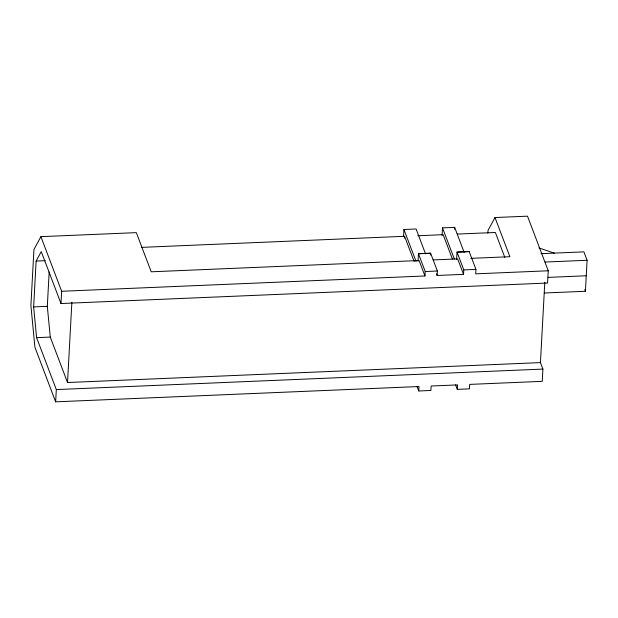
<?xml version="1.0" encoding="UTF-8"?>
<svg xmlns="http://www.w3.org/2000/svg" width="618" height="618" viewBox="0 0 618 618"><rect width="100%" height="100%" fill="white"/><g stroke="black" fill="none" stroke-linecap="round" stroke-linejoin="round"><path stroke-width="0.93" d="M544.798 282.287L540.441 362.604L542.905 369.085L542.241 381.345L469.703 384.396L469.464 388.846L457.305 389.355L457.544 384.906L431.14 386.018L430.893 390.468L418.734 390.978L418.981 386.536L55.651 401.831L56.315 389.579L36.593 337.652L33.642 306.907L36.13 261.059L41.259 251.603L60.989 303.531L547.579 283.036L548.243 270.784L527.494 216.169L495.003 217.536L488.035 230.375L487.88 233.225M540.441 362.604L67.524 382.519L50.267 337.073L47.316 306.327L49.177 271.943M60.989 303.531L61.653 291.271L40.904 236.655L136.339 232.638L151.217 271.804L419.104 260.526L424.975 275.976L61.653 291.271M67.524 382.519L71.881 302.202M403.569 236.2L403.933 229.494L416.092 228.984L425.555 253.898M404.481 238.216L404.581 236.3L141.514 247.378M418.054 261.283L418.456 253.72L425.215 271.526L424.975 275.976M430.514 255.103L430.615 253.218L418.463 253.735L430.615 253.218L437.374 271.016L437.135 275.466L463.546 274.353L463.786 269.904L457.019 252.098L469.178 251.588L457.026 252.113L456.617 259.653M442.086 235.535L442.496 227.872L454.655 227.362L464.126 252.275M454.554 229.278L454.655 227.362M469.186 251.603L475.945 269.394L475.705 273.836L548.243 270.784M544.381 293.002L585.416 291.271L587.1 260.278L583.91 251.866L540.959 253.674M40.904 236.655L33.936 249.502L30.9 305.493L34.909 347.216L55.651 401.831M417.683 235.752L443.152 234.678L452.368 258.934M457.22 234.083L495.358 232.476L504.821 257.389M36.13 261.059L45.245 260.68M433.148 259.931L457.675 258.903L463.546 274.353M470.761 258.347L509.881 256.702L495.003 217.536M545.107 262.04L587.1 260.278M425.215 271.526L437.374 271.016M463.786 269.904L475.945 269.394M548.081 277.382L586.258 275.775M33.642 306.907L47.316 306.327M36.593 337.652L50.267 337.073M56.315 389.579L542.905 369.085M538.896 247.918L554.323 253.11M584.783 289.595L585.416 291.271M442.496 227.872L454.33 259.012M436.486 273.743L437.135 275.466M403.933 229.494L416.099 261.53M404.581 236.3L414.137 261.46M455.613 384.906L457.305 389.355M417.05 386.536L418.734 390.978"/></g></svg>
